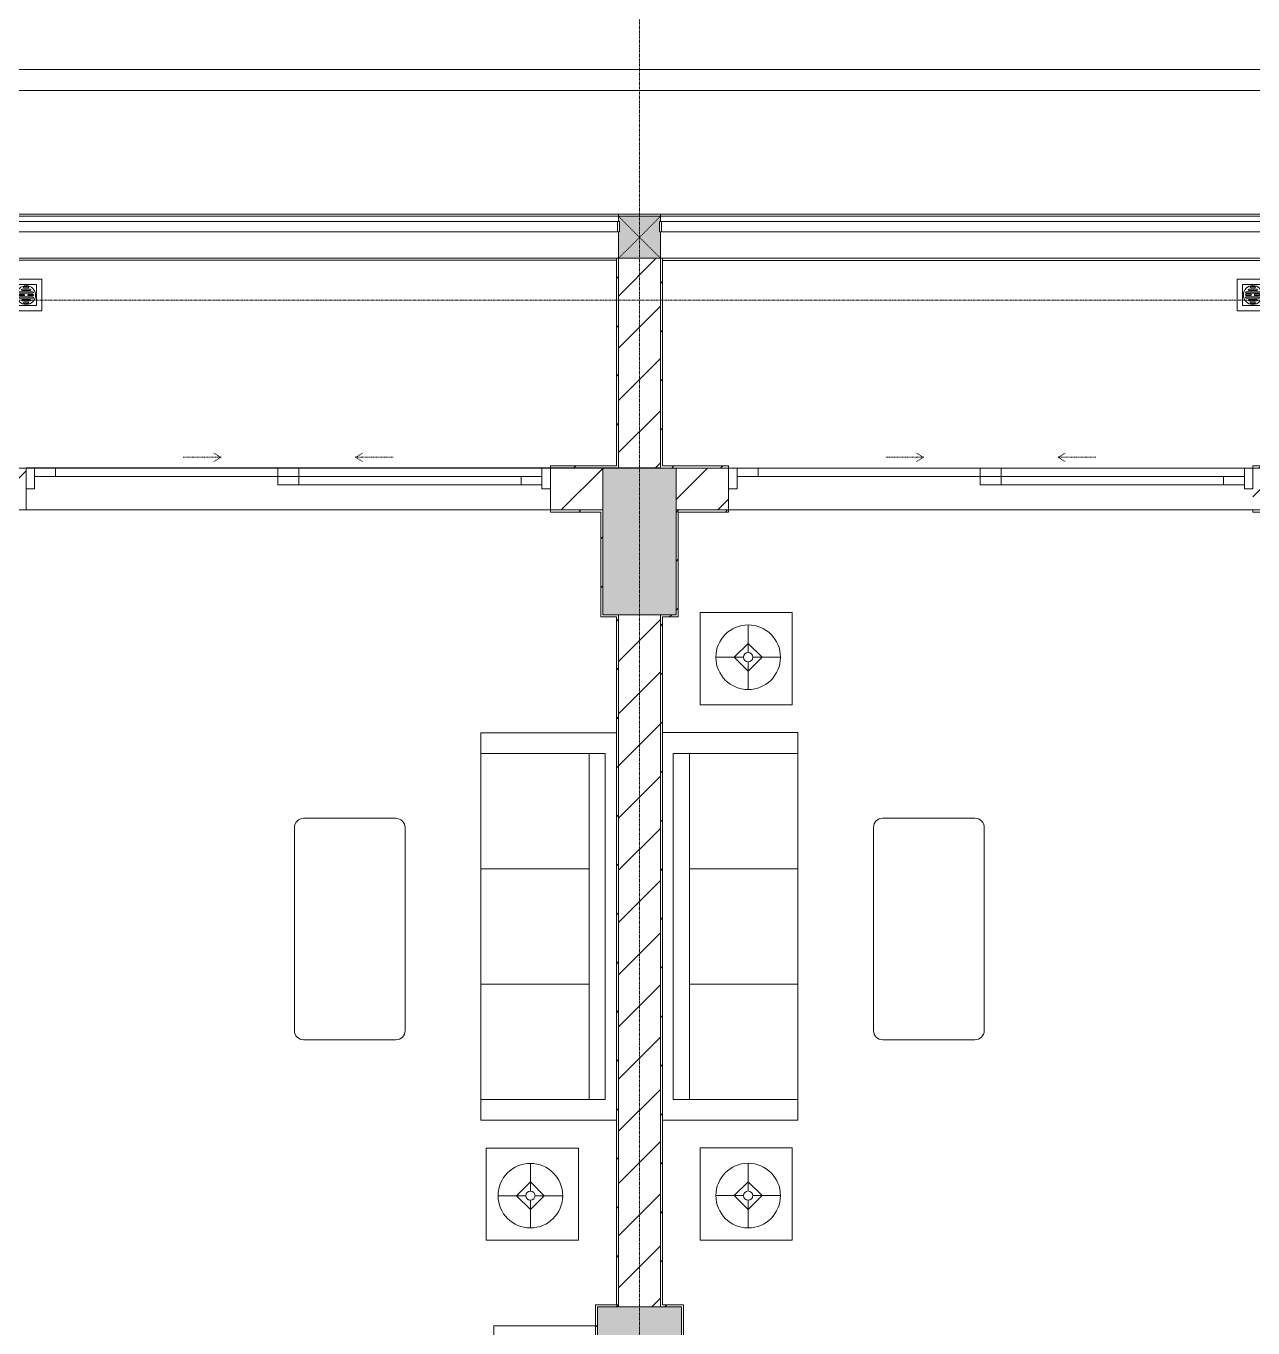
# Model space of a CAD drawing. Header units: millimetres. Extents: x 5356 to 209803, y -16346 to 109894.
# Drawn here: x 88828 to 94678, y 40437 to 46644 of the extents above; entities that cross this region are included whole.
import ezdxf

# ---------------------------------------------------------------- set-up
doc = ezdxf.new("R2010")
doc.units = ezdxf.units.MM
doc.linetypes.add('Dash', pattern=[6, 3, -3])
doc.linetypes.add('Grid Line', pattern=[22.225, 12.7, -3.175, 3.175, -3.175])
for name, color, linetype, lineweight in [('0-1', 7, 'Continuous', 5), ('A-DOOR', 31, 'Continuous', 9), ('A-DOOR-FRAM', 31, 'Continuous', 9), ('A-DOOR-HDLN', 31, 'Dash', 9), ('A-FLOR-1', 9, 'Continuous', 9), ('A-FLOR-HRAL', 11, 'Continuous', 9), ('A-WALL', 113, 'Continuous', 9), ('A-WALL-3', 113, 'Continuous', 18), ('A-WALL-PATT-2', 9, 'Continuous', 9), ('A-WALL-PATT-3', 111, 'Continuous', 9), ('I-FURN', 30, 'Continuous', 9), ('I-FURN-1', 9, 'Continuous', 9), ('I-WALL-1', 253, 'Continuous', 18), ('I-WALL-2', 9, 'Continuous', 9), ('M-EQPM', 50, 'Continuous', 9), ('S-BEAM-1', 9, 'Continuous', 9), ('S-COLS', 52, 'Continuous', 9), ('S-COLS-1', 254, 'Continuous', 5), ('S-COLS-2', 253, 'Continuous', 18), ('S-COLS-4', 52, 'Continuous', 18), ('S-COLS-5', 52, 'Dash', 9), ('S-COLS-HDLN', 52, 'Dash', 9), ('S-GRID-1', 1, 'Grid Line', 9)]:
    doc.layers.add(name, color=color, linetype=linetype, lineweight=lineweight)
pattern_1 = [(45, (0, 0), (-116.67262, 116.67262), [])]
pattern_2 = [(45, (0, 0), (-124.4508, 124.4508), [])]

# ---------------------------------------------------------------- blocks, each defined once
blk = doc.blocks.new('NCV_TKTC_KET CAU_rvt-1-TKCS_MB ĐỊNH VỊ MỐC TỌA ĐỘ CÔNG TRÌNH')
at = {"layer": 'S-COLS-1'}
for points in [[(91927.6, 43836.9), (91927.6, 44536.9), (91577.6, 44536.9), (91577.6, 43836.9), (91902.4, 43836.9)], [(91952.6, 39236.9), (91952.6, 40536.9), (91552.6, 40536.9), (91552.6, 39236.9)]]:
    blk.add_hatch(color=256, dxfattribs=at).paths.add_polyline_path(points)
at = {"layer": 'S-BEAM-1'}
blk.add_line((91852.6, 45537.4), (94852.6, 45537.4), dxfattribs=at)
at = {"layer": 'S-COLS-2'}
for p, q in [((91927.6, 44536.9), (91577.6, 44536.9)), ((91577.6, 44536.9), (91577.6, 43836.9)), ((91927.6, 43836.9), (91927.6, 44536.9)), ((91577.6, 43836.9), (91927.6, 43836.9)), ((91952.6, 40536.9), (91552.6, 40536.9)), ((91552.6, 40536.9), (91552.6, 39236.9)), ((91952.6, 39236.9), (91952.6, 40536.9))]:
    blk.add_line(p, q, dxfattribs=at)
blk = doc.blocks.new('LOBBY_SOFA_1 - LOBBY_SOFA_1-V160-TKCS_MB ĐỊNH VỊ MỐC TỌA ĐỘ CÔNG TRÌNH')
at = {"layer": 'I-FURN'}
for p, q in [((-2172.3, 1064.5), (-2172.3, 1504.5)), ((-2128.3, 1548.5), (-1160.3, 1548.5)), ((-1116.3, 1504.5), (-1116.3, 1064.5)), ((-1160.3, 1020.5), (-2128.3, 1020.5)), ((-2688.2, 633.5), (-3128.2, 633.5)), ((-3128.2, 633.5), (-3128.2, 193.5)), ((-2688.2, 193.5), (-2688.2, 633.5)), ((-2556, 660), (-708, 660)), ((-2556, 12.9), (-2556, 660)), ((-2457, 66), (-2457, 660)), ((-1907, 143), (-1907, 660)), ((-1357, 143), (-1357, 660)), ((-807, 660), (-807, 66)), ((-708, 660), (-708, 12.9)), ((-2915.4, 445), (-2915.4, 577)), ((-2981.4, 423), (-2915.4, 489)), ((-2915.4, 489), (-2849.4, 423)), ((-2937.4, 423), (-3069.4, 423)), ((-2915.4, 357), (-2981.4, 423)), ((-2849.4, 423), (-2915.4, 357)), ((-2915.4, 269), (-2915.4, 401)), ((-2893.4, 423), (-2761.4, 423)), ((-3128.2, 193.5), (-2688.2, 193.5)), ((-807, 143), (-2457, 143)), ((-807, 66), (-2457, 66))]:
    blk.add_line(p, q, dxfattribs=at)
for radius in [154, 22]:
    blk.add_circle((-2915.4, 423), radius, dxfattribs=at)
for centre, start, end in [((-2128.3, 1504.5), 90, 180), ((-1160.3, 1504.5), 0, 90), ((-2128.3, 1064.5), 180, 270), ((-1160.3, 1064.5), 270, 0)]:
    blk.add_arc(centre, 44, start, end, dxfattribs=at)
at = {"layer": 'I-FURN-1'}
for p, q in [((-2172.3, 1064.5), (-2172.3, 1504.5)), ((-2128.3, 1548.5), (-1160.3, 1548.5)), ((-1116.3, 1504.5), (-1116.3, 1064.5)), ((-1160.3, 1020.5), (-2128.3, 1020.5)), ((-3128.2, 633.5), (-2688.2, 633.5)), ((-3128.2, 193.5), (-3128.2, 633.5)), ((-2688.2, 633.5), (-2688.2, 193.5)), ((-2556, 660), (-708, 660)), ((-2556, 12.9), (-2556, 660)), ((-708, 660), (-708, 12.9)), ((-2688.2, 193.5), (-3128.2, 193.5))]:
    blk.add_line(p, q, dxfattribs=at)
for centre, start, end in [((-2128.3, 1504.5), 90, 180), ((-1160.3, 1504.5), 0, 90), ((-2128.3, 1064.5), 180, 270), ((-1160.3, 1064.5), 270, 0)]:
    blk.add_arc(centre, 44, start, end, dxfattribs=at)
blk = doc.blocks.new('HE BEP A1 - HE BEP A 2-V161-TKCS_MB ĐỊNH VỊ MỐC TỌA ĐỘ CÔNG TRÌNH')
at = {"layer": 'I-FURN'}
for p, q in [((3175.6, 513.2), (2394, 513.2)), ((0, 484.4), (0, 0)), ((662.4, 0), (662.4, 484.4)), ((662.4, 0), (662.4, 484.4)), ((844.9, 120.7), (844.9, 476.9)), ((1298.3, 440.1), (924.9, 440.1)), ((1220.4, 494.4), (1706.9, 494.4)), ((1541.1, 452.3), (1528.6, 445.1)), ((1566.6, 443.1), (1618.1, 322.3)), ((1724.4, 476.9), (1724.4, 120.7)), ((2364, 483.2), (2364, 111.2)), ((3205.6, 483.2), (3205.6, 111.2)), ((871.5, 386.8), (871.5, 182.3)), ((871.5, 380.9), (1351.6, 380.9)), ((876.4, 408.9), (1346.8, 408.9)), ((1351.6, 182.3), (1351.6, 386.8)), ((1644.4, 423.2), (1459, 423.2)), ((1602.7, 313.4), (1523.8, 418.4)), ((2474.5, 410.3), (2470.1, 405.9)), ((2470.1, 405.9), (2499.2, 376.7)), ((2503.6, 381.1), (2474.5, 410.3)), ((2499.2, 376.7), (2503.6, 381.1)), ((2692.1, 413), (2663, 383.9)), ((2663, 383.9), (2667.3, 379.5)), ((2667.3, 379.5), (2696.5, 408.6)), ((2696.5, 408.6), (2692.1, 413)), ((2873.2, 408.6), (2877.5, 413)), ((2902.3, 379.5), (2873.2, 408.6)), ((2877.5, 413), (2906.7, 383.9)), ((2906.7, 383.9), (2902.3, 379.5)), ((3066, 381.1), (3095.1, 410.3)), ((3070.4, 376.7), (3066, 381.1)), ((3099.5, 405.9), (3070.4, 376.7)), ((3095.1, 410.3), (3099.5, 405.9)), ((871.5, 352.9), (1351.6, 352.9)), ((871.5, 324.9), (1351.6, 324.9)), ((1405.6, 369.9), (1405.6, 183.2)), ((1618.1, 322.3), (1602.7, 313.4)), ((1697.8, 183.2), (1697.8, 369.9)), ((871.5, 296.9), (1351.6, 296.9)), ((871.5, 268.9), (1351.6, 268.9)), ((871.5, 240.9), (1351.6, 240.9)), ((871.5, 212.9), (1351.6, 212.9)), ((2467.4, 188.3), (2496.5, 217.4)), ((2471.8, 183.9), (2467.4, 188.3)), ((2500.9, 213), (2471.8, 183.9)), ((2496.5, 217.4), (2500.9, 213)), ((2660.2, 215.8), (2664.6, 220.2)), ((2689.3, 186.7), (2660.2, 215.8)), ((2664.6, 220.2), (2693.7, 191.1)), ((2693.7, 191.1), (2689.3, 186.7)), ((2905, 220.2), (2875.9, 191.1)), ((2875.9, 191.1), (2880.3, 186.7)), ((2880.3, 186.7), (2909.4, 215.8)), ((2909.4, 215.8), (2905, 220.2)), ((3073.1, 217.4), (3068.7, 213)), ((3068.7, 213), (3097.9, 183.9)), ((3102.3, 188.3), (3073.1, 217.4)), ((3097.9, 183.9), (3102.3, 188.3)), ((871.5, 184.9), (1351.6, 184.9)), ((877.9, 156.9), (1345.2, 156.9)), ((924.9, 128.9), (1298.3, 128.9)), ((1459, 129.9), (1644.4, 129.9)), ((1706.9, 103.2), (862.4, 103.2)), ((3175.6, 81.2), (2394, 81.2)), ((2451.6, 122.3), (2451.6, 118.3)), ((2484.1, 122.3), (2451.6, 122.3)), ((2451.6, 118.3), (2484.1, 118.3)), ((2484.1, 118.3), (2484.1, 122.3)), ((3085.5, 118.3), (3085.5, 122.3)), ((3085.5, 122.3), (3118, 122.3)), ((3118, 118.3), (3085.5, 118.3)), ((3118, 122.3), (3118, 118.3)), ((0, 0), (662.4, 0)), ((3700, 0), (662.4, 0))]:
    blk.add_line(p, q, dxfattribs=at)
for centre, radius in [((1485.9, 449.9), 17.8), ((1592.6, 449.9), 17.8), ((2581.9, 298.5), 142.6), ((2987.7, 298.5), 142.6), ((2581.9, 298.5), 131.3), ((2581.9, 298.5), 87.2), ((2987.7, 298.5), 131.3), ((2987.7, 298.5), 87.2), ((1552.8, 316.6), 22.2), ((2581.9, 298.5), 43.6), ((2581.9, 298.5), 30.9), ((2987.7, 298.5), 43.6), ((2987.7, 298.5), 30.9)]:
    blk.add_circle(centre, radius, dxfattribs=at)
for centre, radius, start, end in [((2394, 483.2), 30, 90, 180), ((3175.6, 483.2), 30, 360, 90), ((862.4, 476.9), 17.5, 152.72588, 180), ((924.9, 386.8), 53.3, 90, 180), ((1298.3, 386.8), 53.3, 360, 90), ((1537.5, 429.7), 17.8, 119.9521, 219.46175), ((1549.9, 436.9), 17.8, 20.53791, 119.9521), ((1706.9, 476.9), 17.5, 0, 90), ((1459, 369.9), 53.3, 90, 180), ((1644.4, 369.9), 53.3, 360, 90), ((924.9, 182.3), 53.3, 180, 270), ((1298.3, 182.3), 53.3, 270, 360), ((1459, 183.2), 53.3, 180, 270), ((1644.4, 183.2), 53.3, 270, 360), ((2485.1, 120.7), 33.5, 163.94189, 180), ((2476.6, 123.1), 24.7, 145.20397, 163.94189), ((2467.8, 120.3), 11.6, 9.9102, 170.0898), ((2471.3, 126.9), 18.1, 120.79762, 145.20397), ((2467.9, 132.6), 11.5, 90, 120.79762), ((2467.9, 132.6), 11.5, 59.20238, 90), ((2464.5, 126.9), 18.1, 34.79603, 59.20238), ((2459.1, 123.1), 24.7, 16.05811, 34.79603), ((2450.6, 120.7), 33.5, 0, 16.05811), ((3119, 120.7), 33.5, 163.94189, 180), ((3110.5, 123.1), 24.7, 145.20397, 163.94189), ((3105.2, 126.9), 18.1, 120.79762, 145.20397), ((3101.8, 120.3), 11.6, 9.9102, 170.0898), ((3101.8, 132.6), 11.5, 90, 120.79762), ((3101.8, 132.6), 11.5, 59.20238, 90), ((3098.4, 126.9), 18.1, 34.79603, 59.20238), ((3093, 123.1), 24.7, 16.05811, 34.79603), ((3084.5, 120.7), 33.5, 0, 16.05811), ((862.4, 120.7), 17.5, 180, 270), ((1706.9, 120.7), 17.5, 270, 360), ((2394, 111.2), 30, 180, 270), ((2485.1, 120.7), 33.5, 180, 196.05811), ((2476.6, 118.2), 24.7, 196.05811, 214.79603), ((2467.8, 120.3), 11.6, 189.71775, 350.28225), ((2471.3, 114.5), 18.1, 214.79603, 239.20238), ((2467.9, 108.8), 11.5, 239.20238, 270), ((2467.9, 108.8), 11.5, 270, 300.79762), ((2464.5, 114.5), 18.1, 300.79762, 325.20397), ((2459.1, 118.2), 24.7, 325.20397, 343.94189), ((2450.6, 120.7), 33.5, 343.94189, 0), ((3119, 120.7), 33.5, 180, 196.05811), ((3110.5, 118.2), 24.7, 196.05811, 214.79603), ((3105.2, 114.5), 18.1, 214.79603, 239.20238), ((3101.8, 120.3), 11.6, 189.71775, 350.28225), ((3101.8, 108.8), 11.5, 239.20238, 270), ((3101.8, 108.8), 11.5, 270, 300.79762), ((3098.4, 114.5), 18.1, 300.79762, 325.20397), ((3093, 118.2), 24.7, 325.20397, 343.94189), ((3084.5, 120.7), 33.5, 343.94189, 0), ((3175.6, 111.2), 30, 270, 0)]:
    blk.add_arc(centre, radius, start, end, dxfattribs=at)
at = {"layer": 'I-FURN-1'}
for p, q in [((0, 484.4), (0, 0)), ((0, 0), (3700, 0))]:
    blk.add_line(p, q, dxfattribs=at)
blk = doc.blocks.new('LOBBY_SOFA_1 - LOBBY_SOFA_1-V15-TKCS_MB ĐỊNH VỊ MỐC TỌA ĐỘ CÔNG TRÌNH')
at = {"layer": 'I-FURN'}
for p, q in [((-2556, -14.9), (-2556, -660)), ((-708, -660), (-708, -14.9)), ((-2457, -66), (-2457, -660)), ((-807, -66), (-2457, -66)), ((-807, -660), (-807, -66)), ((-807, -143), (-2457, -143)), ((-1907, -143), (-1907, -660)), ((-1357, -143), (-1357, -660)), ((-3128.2, -193.5), (-2688.2, -193.5)), ((-3128.2, -633.5), (-3128.2, -193.5)), ((-2688.2, -193.5), (-2688.2, -633.5)), ((-575.9, -193.5), (-575.9, -633.5)), ((-135.9, -193.5), (-575.9, -193.5)), ((-135.9, -633.5), (-135.9, -193.5)), ((-2915.4, -269), (-2915.4, -401)), ((-348.6, -269), (-348.6, -401)), ((-2915.4, -357), (-2981.4, -423)), ((-2849.4, -423), (-2915.4, -357)), ((-414.6, -423), (-348.6, -357)), ((-348.6, -357), (-282.6, -423)), ((-2937.4, -423), (-3069.4, -423)), ((-2981.4, -423), (-2915.4, -489)), ((-2915.4, -489), (-2849.4, -423)), ((-2893.4, -423), (-2761.4, -423)), ((-370.6, -423), (-502.6, -423)), ((-348.6, -489), (-414.6, -423)), ((-282.6, -423), (-348.6, -489)), ((-326.6, -423), (-194.6, -423)), ((-2915.4, -445), (-2915.4, -577)), ((-348.6, -445), (-348.6, -577)), ((-2688.2, -633.5), (-3128.2, -633.5)), ((-2556, -660), (-708, -660)), ((-575.9, -633.5), (-135.9, -633.5)), ((-1160.3, -1020.5), (-2128.3, -1020.5)), ((-2172.3, -1064.5), (-2172.3, -1504.5)), ((-1116.3, -1504.5), (-1116.3, -1064.5)), ((-2128.3, -1548.5), (-1160.3, -1548.5))]:
    blk.add_line(p, q, dxfattribs=at)
for centre, radius in [((-2915.4, -423), 154), ((-348.6, -423), 154), ((-2915.4, -423), 22), ((-348.6, -423), 22)]:
    blk.add_circle(centre, radius, dxfattribs=at)
for centre, start, end in [((-2128.3, -1064.5), 90, 180), ((-1160.3, -1064.5), 0, 90), ((-2128.3, -1504.5), 180, 270), ((-1160.3, -1504.5), 270, 0)]:
    blk.add_arc(centre, 44, start, end, dxfattribs=at)
at = {"layer": 'I-FURN-1'}
for p, q in [((-2556, -14.9), (-2556, -660)), ((-708, -660), (-708, -14.9)), ((-2688.2, -193.5), (-3128.2, -193.5)), ((-3128.2, -193.5), (-3128.2, -633.5)), ((-2688.2, -633.5), (-2688.2, -193.5)), ((-135.9, -193.5), (-575.9, -193.5)), ((-575.9, -193.5), (-575.9, -633.5)), ((-135.9, -633.5), (-135.9, -193.5)), ((-3128.2, -633.5), (-2688.2, -633.5)), ((-2556, -660), (-708, -660)), ((-575.9, -633.5), (-135.9, -633.5)), ((-1160.3, -1020.5), (-2128.3, -1020.5)), ((-2172.3, -1064.5), (-2172.3, -1504.5)), ((-1116.3, -1504.5), (-1116.3, -1064.5)), ((-2128.3, -1548.5), (-1160.3, -1548.5))]:
    blk.add_line(p, q, dxfattribs=at)
for centre, start, end in [((-2128.3, -1064.5), 90, 180), ((-1160.3, -1064.5), 0, 90), ((-2128.3, -1504.5), 180, 270), ((-1160.3, -1504.5), 270, 0)]:
    blk.add_arc(centre, 44, start, end, dxfattribs=at)
blk = doc.blocks.new('NCV_TKTC_TANG 1_rvt-1-TKCS_MB ĐỊNH VỊ MỐC TỌA ĐỘ CÔNG TRÌNH')
at = {"layer": 'A-WALL-PATT-2'}
h = blk.add_hatch(dxfattribs=at)
h.set_pattern_fill('FP_3', color=256, style=0, pattern_type=2)
h.set_pattern_definition(pattern_1)
h.paths.add_polyline_path([(91652.6, 44547.4), (91652.6, 45537.4), (91642.6, 45537.4), (91642.6, 44547.4)])
h = blk.add_hatch(dxfattribs=at)
h.set_pattern_fill('FP_3', color=256, style=0, pattern_type=2)
h.set_pattern_definition(pattern_1)
h.paths.add_polyline_path([(91852.6, 44546.9), (91862.6, 44546.9), (91862.6, 45536.9), (91852.6, 45536.9), (91852.6, 44801.9)])
h = blk.add_hatch(dxfattribs=at)
h.set_pattern_fill('FP_3', color=256, style=0, pattern_type=2)
h.set_pattern_definition(pattern_1)
h.paths.add_polyline_path([(88663.1, 44537.4), (88827.6, 44537.4), (88827.6, 44547.4), (88663.1, 44547.4)])
h.paths.add_polyline_path([(91652.6, 44537.4), (91652.6, 44547.4), (91327.6, 44547.4), (91327.6, 44537.4)])
h = blk.add_hatch(dxfattribs=at)
h.set_pattern_fill('FP_3', color=256, style=0, pattern_type=2)
h.set_pattern_definition(pattern_1)
h.paths.add_polyline_path([(94842.6, 44536.9), (94842.6, 44546.9), (94677.6, 44546.9), (94677.6, 44536.9)])
h.paths.add_polyline_path([(91852.6, 44536.9), (92177.6, 44536.9), (92177.6, 44546.9), (91852.6, 44546.9)])
h = blk.add_hatch(dxfattribs=at)
h.set_pattern_fill('FP_3', color=256, style=0, pattern_type=2)
h.set_pattern_definition(pattern_1)
h.paths.add_polyline_path([(88827.6, 44326.9), (88827.6, 44336.9), (88687.6, 44336.9), (88687.6, 44326.9)])
h.paths.add_polyline_path([(91567.6, 44326.9), (91577.6, 44326.9), (91577.6, 44336.9), (91327.6, 44336.9), (91327.6, 44326.9)])
h = blk.add_hatch(dxfattribs=at)
h.set_pattern_fill('FP_3', color=256, style=0, pattern_type=2)
h.set_pattern_definition(pattern_1)
h.paths.add_polyline_path([(91577.6, 43826.9), (91577.6, 44326.9), (91567.6, 44326.9), (91567.6, 43826.9)])
h = blk.add_hatch(dxfattribs=at)
h.set_pattern_fill('FP_3', color=256, style=0, pattern_type=2)
h.set_pattern_definition(pattern_1)
h.paths.add_polyline_path([(94842.6, 44326.9), (94842.6, 44336.9), (94677.6, 44336.9), (94677.6, 44326.9)])
h.paths.add_polyline_path([(91937.6, 44326.9), (92177.6, 44326.9), (92177.6, 44336.9), (91927.6, 44336.9), (91927.6, 44326.9)])
h = blk.add_hatch(dxfattribs=at)
h.set_pattern_fill('FP_3', color=256, style=0, pattern_type=2)
h.set_pattern_definition(pattern_1)
h.paths.add_polyline_path([(91937.6, 43826.9), (91937.6, 44326.9), (91927.6, 44326.9), (91927.6, 43826.9)])
h = blk.add_hatch(dxfattribs=at)
h.set_pattern_fill('FP_3', color=256, style=0, pattern_type=2)
h.set_pattern_definition(pattern_1)
h.paths.add_polyline_path([(91642.6, 40536.9), (91652.6, 40536.9), (91652.6, 43826.9), (91642.6, 43826.9), (91642.6, 40546.9)])
h = blk.add_hatch(dxfattribs=at)
h.set_pattern_fill('FP_3', color=256, style=0, pattern_type=2)
h.set_pattern_definition(pattern_1)
h.paths.add_polyline_path([(91852.6, 43826.9), (91927.6, 43826.9), (91927.6, 43836.9), (91852.6, 43836.9)])
h = blk.add_hatch(dxfattribs=at)
h.set_pattern_fill('FP_3', color=256, style=0, pattern_type=2)
h.set_pattern_definition(pattern_1)
h.paths.add_polyline_path([(91852.6, 40536.9), (91862.6, 40536.9), (91862.6, 43826.9), (91852.6, 43826.9), (91852.6, 40856.9)])
h = blk.add_hatch(dxfattribs=at)
h.set_pattern_fill('FP_3', color=256, style=0, pattern_type=2)
h.set_pattern_definition(pattern_1)
h.paths.add_polyline_path([(91552.6, 40536.9), (91642.6, 40536.9), (91642.6, 40546.9), (91542.6, 40546.9), (91542.6, 40536.9)])
h = blk.add_hatch(dxfattribs=at)
h.set_pattern_fill('FP_3', color=256, style=0, pattern_type=2)
h.set_pattern_definition(pattern_1)
h.paths.add_polyline_path([(91552.6, 39227.4), (91552.6, 40536.9), (91542.6, 40536.9), (91542.6, 39227.4)])
h = blk.add_hatch(dxfattribs=at)
h.set_pattern_fill('FP_3', color=256, style=0, pattern_type=2)
h.set_pattern_definition(pattern_1)
h.paths.add_polyline_path([(91962.6, 40536.9), (91962.6, 40546.9), (91862.6, 40546.9), (91862.6, 40536.9), (91952.6, 40536.9)])
h = blk.add_hatch(dxfattribs=at)
h.set_pattern_fill('FP_3', color=256, style=0, pattern_type=2)
h.set_pattern_definition(pattern_1)
h.paths.add_polyline_path([(91962.6, 39226.9), (91962.6, 40536.9), (91952.6, 40536.9), (91952.6, 39226.9)])
at = {"layer": 'A-FLOR-1'}
for p, q in [((91327.6, 44537.4), (88827.6, 44537.4)), ((94637.6, 44536.9), (93477.6, 44536.9)), ((88827.6, 44437.1), (88827.6, 44337.4)), ((88827.6, 44337.4), (91327.6, 44337.4)), ((91327.6, 44336.9), (88827.6, 44336.9)), ((94677.6, 44336.9), (92177.6, 44336.9)), ((92177.6, 44336.9), (94677.6, 44336.9))]:
    blk.add_line(p, q, dxfattribs=at)
at = {"layer": 'I-WALL-1'}
for p, q in [((91642.6, 45537.4), (91642.6, 44547.4)), ((91652.6, 45537.4), (91642.6, 45537.4)), ((91652.6, 44547.4), (91652.6, 45537.4)), ((91852.6, 45536.9), (91852.6, 44546.9)), ((91862.6, 45536.9), (91852.6, 45536.9)), ((91862.6, 44546.9), (91862.6, 45536.9)), ((91642.6, 44547.4), (91327.6, 44547.4)), ((91327.6, 44547.4), (91327.6, 44537.4)), ((91327.6, 44537.4), (91652.6, 44537.4)), ((91652.6, 44537.4), (91652.6, 44547.4)), ((91852.6, 44546.9), (91852.6, 44536.9)), ((91852.6, 44536.9), (92177.6, 44536.9)), ((92177.6, 44546.9), (91862.6, 44546.9)), ((92177.6, 44536.9), (92177.6, 44546.9)), ((94842.6, 44546.9), (94677.6, 44546.9)), ((94677.6, 44546.9), (94677.6, 44536.9)), ((94677.6, 44536.9), (94842.6, 44536.9)), ((91577.6, 44336.9), (91327.6, 44336.9)), ((91327.6, 44336.9), (91327.6, 44326.9)), ((91327.6, 44326.9), (91567.6, 44326.9)), ((91567.6, 44326.9), (91567.6, 43826.9)), ((91577.6, 44326.9), (91577.6, 44336.9)), ((91577.6, 43836.9), (91577.6, 44326.9)), ((92177.6, 44336.9), (91927.6, 44336.9)), ((91927.6, 44336.9), (91927.6, 44326.9)), ((91927.6, 44326.9), (91927.6, 43836.9)), ((91937.6, 44326.9), (92177.6, 44326.9)), ((91937.6, 43826.9), (91937.6, 44326.9)), ((92177.6, 44326.9), (92177.6, 44336.9)), ((94842.6, 44336.9), (94677.6, 44336.9)), ((94677.6, 44336.9), (94677.6, 44326.9)), ((94677.6, 44326.9), (94842.6, 44326.9)), ((91567.6, 43826.9), (91577.6, 43826.9)), ((91652.6, 43836.9), (91577.6, 43836.9)), ((91577.6, 43826.9), (91642.6, 43826.9)), ((91642.6, 43826.9), (91642.6, 40546.9)), ((91652.6, 43826.9), (91652.6, 43836.9)), ((91652.6, 40536.9), (91652.6, 43826.9)), ((91927.6, 43836.9), (91852.6, 43836.9)), ((91852.6, 43836.9), (91852.6, 43826.9)), ((91852.6, 43826.9), (91852.6, 40536.9)), ((91862.6, 43826.9), (91927.6, 43826.9)), ((91862.6, 40546.9), (91862.6, 43826.9)), ((91927.6, 43826.9), (91937.6, 43826.9)), ((91642.6, 40546.9), (91542.6, 40546.9)), ((91542.6, 40546.9), (91542.6, 40536.9)), ((91542.6, 40536.9), (91542.6, 39227.4)), ((91552.6, 40536.9), (91642.6, 40536.9)), ((91552.6, 39237.4), (91552.6, 40536.9)), ((91642.6, 40536.9), (91652.6, 40536.9)), ((91852.6, 40536.9), (91862.6, 40536.9)), ((91962.6, 40546.9), (91862.6, 40546.9)), ((91862.6, 40536.9), (91952.6, 40536.9)), ((91952.6, 40536.9), (91952.6, 39236.9)), ((91962.6, 40536.9), (91962.6, 40546.9)), ((91962.6, 39226.9), (91962.6, 40536.9))]:
    blk.add_line(p, q, dxfattribs=at)
at = {"layer": 'I-WALL-2'}
for p, q in [((88663.1, 45537.4), (91642.6, 45537.4)), ((91642.6, 45527.4), (88663.1, 45527.4)), ((91862.6, 45536.9), (94842.6, 45536.9)), ((94842.6, 45526.9), (91862.6, 45526.9))]:
    blk.add_line(p, q, dxfattribs=at)
at = {"layer": 'I-FURN-1'}
for name, p, rotation in [('LOBBY_SOFA_1 - LOBBY_SOFA_1-V15-TKCS_MB ĐỊNH VỊ MỐC TỌA ĐỘ CÔNG TRÌNH', (91847.7, 43983.4), 90.00000000000031), ('LOBBY_SOFA_1 - LOBBY_SOFA_1-V160-TKCS_MB ĐỊNH VỊ MỐC TỌA ĐỘ CÔNG TRÌNH', (91655.4, 43983), 90.0000000000005), ('HE BEP A1 - HE BEP A 2-V161-TKCS_MB ĐỊNH VỊ MỐC TỌA ĐỘ CÔNG TRÌNH', (91058.2, 40447.8), 269.9999999999999)]:
    blk.add_blockref(name, p, dxfattribs=dict(at, rotation=rotation))
blk = doc.blocks.new('DEG_02-DEG_03 - DEG_02-2500x2400mm-CỬA ĐI 02 CÁNH TRƯỢT-625766-TKCS_MB ĐỊNH VỊ MỐC TỌA ĐỘ CÔNG TRÌNH')
at = {"layer": 'A-DOOR'}
for p, q in [((-1110, 100), (-1210, 100)), ((-1210, 100), (-1210, 60)), ((-1110, 60), (-1110, 100)), ((-1110, 100), (-50, 100)), ((50, 100), (-50, 100)), ((-50, 100), (-50, 60)), ((50, 60), (50, 100)), ((-1210, 60), (-1110, 60)), ((-50, 60), (-1110, 60)), ((50, 60), (-50, 60)), ((-50, 60), (-50, 20)), ((-50, 60), (50, 60)), ((-50, 20), (50, 20)), ((50, 20), (50, 60)), ((50, 60), (1110, 60)), ((1110, 20), (50, 20)), ((1210, 60), (1110, 60)), ((1110, 60), (1110, 20)), ((1110, 20), (1210, 20)), ((1210, 20), (1210, 60))]:
    blk.add_line(p, q, dxfattribs=at)
at = {"layer": 'A-DOOR-FRAM'}
for p, q in [((-1210, 100), (-1250, 100)), ((-1250, 100), (-1250, 0)), ((-1210, 0), (-1210, 100)), ((1250, 100), (1210, 100)), ((1210, 100), (1210, 0)), ((1250, 0), (1250, 100)), ((-1250, 0), (-1210, 0)), ((1210, 0), (1250, 0))]:
    blk.add_line(p, q, dxfattribs=at)
at = {"layer": 'A-DOOR-HDLN'}
for p, q in [((-500.4, 151.1), (-320.4, 151.1)), ((-320.4, 151.1), (-355, 171.1)), ((-320.4, 151.1), (-355, 131.1)), ((320.4, 151.1), (355, 171.1)), ((320.4, 151.1), (355, 131.1)), ((500.4, 151.1), (320.4, 151.1))]:
    blk.add_line(p, q, dxfattribs=at)
blk = doc.blocks.new('Railing - 50 x 10mm-1251311-TKCS_MB ĐỊNH VỊ MỐC TỌA ĐỘ CÔNG TRÌNH')
at = {"layer": 'A-FLOR-HRAL'}
for p, q in [((25, 5), (-25, 5)), ((-25, 5), (-25, -5)), ((25, -5), (25, 5)), ((-25, -5), (25, -5))]:
    blk.add_line(p, q, dxfattribs=at)
blk = doc.blocks.new('Railing - Railing-1601247-TKCS_MB ĐỊNH VỊ MỐC TỌA ĐỘ CÔNG TRÌNH')
at = {"layer": 'A-FLOR-HRAL'}
for p, q in [((91647.6, 45712.4), (88657.6, 45712.4)), ((88657.6, 45662.4), (91647.6, 45662.4))]:
    blk.add_line(p, q, dxfattribs=at)
at = {"extrusion": (0, 0, -1), "zscale": -1, "rotation": 90}
for p in [(-88652.6, 45687.4), (-91652.6, 45687.4)]:
    blk.add_blockref('Railing - 50 x 10mm-1251311-TKCS_MB ĐỊNH VỊ MỐC TỌA ĐỘ CÔNG TRÌNH', p, dxfattribs=at)
blk = doc.blocks.new('Railing - Railing-1601312-TKCS_MB ĐỊNH VỊ MỐC TỌA ĐỘ CÔNG TRÌNH')
at = {"layer": 'A-FLOR-HRAL'}
for p, q in [((94847.6, 45712.4), (91857.6, 45712.4)), ((91857.6, 45662.4), (94847.6, 45662.4))]:
    blk.add_line(p, q, dxfattribs=at)
at = {"extrusion": (0, 0, -1), "zscale": -1, "rotation": 90}
for p in [(-91852.6, 45687.4), (-94852.6, 45687.4)]:
    blk.add_blockref('Railing - 50 x 10mm-1251311-TKCS_MB ĐỊNH VỊ MỐC TỌA ĐỘ CÔNG TRÌNH', p, dxfattribs=at)
blk = doc.blocks.new('TKTC_XREF_251221_MB TANG 1 - TKTC_XREF_260130_MB TANG 1_dwg_THU NUOC - THU NUOC-444531-TKCS_MB TẦNG 1-4202120-TKCS_MB ĐỊNH VỊ MỐC TỌA ĐỘ CÔNG TRÌNH')
at = {"layer": 'M-EQPM'}
for p, q in [((-23.3, 10.8), (40.9, 10.8)), ((40.9, 4.8), (-23.3, 4.8)), ((-11, 23.3), (28.5, 23.3)), ((28.5, 17.3), (-11, 17.3)), ((-1.1, 35.6), (18.5, 35.6)), ((18.5, 29.6), (-1.1, 29.6)), ((-23.3, -13.6), (40.9, -13.6)), ((40.9, -19.6), (-23.3, -19.6)), ((-11, -26.1), (28.5, -26.1)), ((28.5, -32.1), (-11, -32.1)), ((-1.1, -38.5), (18.5, -38.5)), ((18.5, -44.5), (-1.1, -44.5))]:
    blk.add_line(p, q, dxfattribs=at)
at = {"layer": 'M-EQPM', "flags": 128}
for points in [[(83.7, -79.4), (83.7, 70.6), (-66.3, 70.6), (-66.3, -79.4)], [(58.7, -54.4), (58.7, 45.6), (-41.3, 45.6), (-41.3, -54.4)]]:
    blk.add_lwpolyline(points, close=True, dxfattribs=at)
for points in [[(-23.3, -1.2), (0.7, -1.2), (0.7, -7.2), (-23.3, -7.2)], [(40.9, -7.2), (16.7, -7.2), (16.7, -1.2), (40.9, -1.2)]]:
    blk.add_lwpolyline(points, dxfattribs=at)
at = {"layer": 'M-EQPM'}
for centre, radius, start, end in [((8.7, -4.4), 45, 360, 180), ((8.7, -4.4), 45, 360, 180), ((-23.3, 7.8), 3, 90, 270), ((-11, 20.3), 3, 90, 270), ((-1.1, 32.6), 3, 90, 270), ((18.5, 32.6), 3, 270, 90), ((28.5, 20.3), 3, 270, 90), ((40.9, 7.8), 3, 270, 90), ((8.7, -4.4), 45, 180, 360), ((8.7, -4.4), 45, 180, 360), ((-23.3, -4.2), 3, 90, 270), ((-23.3, -16.6), 3, 90, 270), ((-11, -29.1), 3, 90, 270), ((-1.1, -41.5), 3, 90, 270), ((18.5, -41.5), 3, 270, 90), ((28.5, -29.1), 3, 270, 90), ((40.9, -4.2), 3, 270, 90), ((40.9, -16.6), 3, 270, 90)]:
    blk.add_arc(centre, radius, start, end, dxfattribs=at)
blk = doc.blocks.new('TKTC_XREF_251221_MB TANG 1 - TKTC_XREF_260130_MB TANG 1_dwg-4202109-TKCS_MB ĐỊNH VỊ MỐC TỌA ĐỘ CÔNG TRÌNH')
for p in [(-114332.3, -355980.6), (-108483.5, -355980.3)]:
    blk.add_blockref('TKTC_XREF_251221_MB TANG 1 - TKTC_XREF_260130_MB TANG 1_dwg_THU NUOC - THU NUOC-444531-TKCS_MB TẦNG 1-4202120-TKCS_MB ĐỊNH VỊ MỐC TỌA ĐỘ CÔNG TRÌNH', p)
blk = doc.blocks.new('TKTC_XREF_251221_MB TANG 1 - TKTC_XREF_251221_MB TANG 1-2038492-TKCS_MB ĐỊNH VỊ MỐC TỌA ĐỘ CÔNG TRÌNH')
blk.add_blockref('TKTC_XREF_251221_MB TANG 1 - TKTC_XREF_260130_MB TANG 1_dwg-4202109-TKCS_MB ĐỊNH VỊ MỐC TỌA ĐỘ CÔNG TRÌNH', (169499.1, 384109.7))
blk = doc.blocks.new('G1_SOF - BO TRU - 200x200-3050151-TKCS_MB ĐỊNH VỊ MỐC TỌA ĐỘ CÔNG TRÌNH')
at = {"layer": 'S-COLS-HDLN'}
for p, q in [((-100, 100), (100, -100)), ((100, 100), (-100, -100))]:
    blk.add_line(p, q, dxfattribs=at)

msp = doc.modelspace()

# ---------------------------------------------------------------- hatches: boundary and pattern name
at = {"layer": 'A-WALL-PATT-3'}
h = msp.add_hatch(dxfattribs=at)
h.set_pattern_fill('FP_1', color=256, style=0, pattern_type=2)
h.set_pattern_definition(pattern_2)
h.paths.add_polyline_path([(91652.6, 44537), (91852.6, 44537), (91852.6, 45536.9), (91652.6, 45536.9), (91652.6, 44801.9)])
h = msp.add_hatch(dxfattribs=at)
h.set_pattern_fill('FP_1', color=256, style=0, pattern_type=2)
h.set_pattern_definition(pattern_2)
h.paths.add_polyline_path([(88827.6, 44336.9), (88827.6, 44536.9), (88652.6, 44536.9), (88652.6, 44336.9), (88787.6, 44336.9)])
h.paths.add_polyline_path([(91577.6, 44336.9), (91577.6, 44536.9), (91327.6, 44536.9), (91327.6, 44336.9)])
h = msp.add_hatch(dxfattribs=at)
h.set_pattern_fill('FP_1', color=256, style=0, pattern_type=2)
h.set_pattern_definition(pattern_2)
h.paths.add_polyline_path([(92137.6, 44336.9), (92177.6, 44336.9), (92177.6, 44536.9), (91927.6, 44536.9), (91927.6, 44336.9)])
h.paths.add_polyline_path([(94677.6, 44336.9), (94852.6, 44336.9), (94852.6, 44536.9), (94677.6, 44536.9), (94677.6, 44436.9)])
h = msp.add_hatch(dxfattribs=at)
h.set_pattern_fill('FP_1', color=256, style=0, pattern_type=2)
h.set_pattern_definition(pattern_2)
h.paths.add_polyline_path([(91852.6, 40536.9), (91852.6, 43837), (91652.6, 43837), (91652.6, 40536.9)])
at = {"layer": 'S-COLS-1'}
msp.add_hatch(color=256, dxfattribs=at).paths.add_polyline_path([(91847.6, 45536.9), (91852.6, 45536.9), (91852.6, 45662.4), (91847.6, 45662.4), (91847.6, 45712.4), (91852.6, 45712.4), (91852.6, 45736.9), (91652.6, 45736.9), (91652.6, 45712.4), (91657.6, 45712.4), (91657.6, 45662.4), (91652.6, 45662.4), (91652.6, 45536.9), (91657.6, 45536.9)])

# ---------------------------------------------------------------- linework, layer by layer
at = {"layer": 'A-WALL'}
for p, q in [((84977.6, 46437.4), (99767.6, 46437.4)), ((99767.6, 46337.4), (85077.6, 46337.4)), ((88652.6, 45747.4), (91652.6, 45747.4)), ((91852.6, 45747.4), (94852.6, 45747.4)), ((91652.6, 45737.4), (88652.6, 45737.4)), ((91652.6, 45736.9), (91852.6, 45736.9)), ((94852.6, 45737.4), (91852.6, 45737.4)), ((91852.6, 45536.9), (91652.6, 45536.9)), ((90127.6, 44536.9), (91287.6, 44536.9)), ((93477.6, 44536.9), (94637.6, 44536.9)), ((91327.6, 44336.9), (88827.6, 44336.9)), ((94677.6, 44336.9), (92177.6, 44336.9))]:
    msp.add_line(p, q, dxfattribs=at)
at = {"layer": 'A-WALL-3'}
for p, q in [((91852.6, 45747.4), (91652.6, 45747.4)), ((91652.6, 45747.4), (91652.6, 45736.9)), ((91852.6, 45736.9), (91852.6, 45747.4)), ((91852.6, 45737.4), (91652.6, 45737.4)), ((91652.6, 45536.9), (91652.6, 44537)), ((91852.6, 44537), (91852.6, 45536.9)), ((88827.6, 44536.9), (88652.6, 44536.9)), ((91577.6, 44536.9), (91327.6, 44536.9)), ((91577.6, 44336.9), (91577.6, 44536.9)), ((91652.6, 44537), (91852.6, 44537)), ((92177.6, 44536.9), (91927.6, 44536.9)), ((91927.6, 44536.9), (91927.6, 44336.9)), ((88827.6, 44336.9), (88827.6, 44436.9)), ((91327.6, 44436.9), (91327.6, 44336.9)), ((92177.6, 44336.9), (92177.6, 44436.9)), ((88652.6, 44336.9), (88827.6, 44336.9)), ((91327.6, 44336.9), (91577.6, 44336.9)), ((91927.6, 44336.9), (92177.6, 44336.9)), ((91652.6, 43837), (91652.6, 40536.9)), ((91852.6, 43837), (91652.6, 43837)), ((91852.6, 40536.9), (91852.6, 43837)), ((91652.6, 40536.9), (91852.6, 40536.9))]:
    msp.add_line(p, q, dxfattribs=at)
at = {"layer": 'S-COLS'}
for p, q in [((91852.6, 45736.9), (91652.6, 45736.9)), ((91652.6, 45536.9), (91852.6, 45536.9))]:
    msp.add_line(p, q, dxfattribs=at)
at = {"layer": 'S-COLS-4'}
for p, q in [((91652.6, 45736.9), (91652.6, 45712.4)), ((91852.6, 45712.4), (91852.6, 45736.9)), ((91652.6, 45662.4), (91652.6, 45536.9)), ((91852.6, 45536.9), (91852.6, 45662.4))]:
    msp.add_line(p, q, dxfattribs=at)
at = {"layer": 'S-GRID-1'}
for p, q in [((91752.6, 20960.6), (91752.6, 80482.7)), ((128757.8, 45336.9), (32145.8, 45336.9)), ((131551.8, 44536.9), (29351.8, 44536.9))]:
    msp.add_line(p, q, dxfattribs=at)

# ---------------------------------------------------------------- block references
at = {"layer": '0-1'}
for name in ['NCV_TKTC_KET CAU_rvt-1-TKCS_MB ĐỊNH VỊ MỐC TỌA ĐỘ CÔNG TRÌNH', 'NCV_TKTC_TANG 1_rvt-1-TKCS_MB ĐỊNH VỊ MỐC TỌA ĐỘ CÔNG TRÌNH']:
    msp.add_blockref(name, (0, 0), dxfattribs=at)
at = {"layer": 'A-DOOR'}
for p in [(90077.6, 44436.9), (93427.6, 44436.9)]:
    msp.add_blockref('DEG_02-DEG_03 - DEG_02-2500x2400mm-CỬA ĐI 02 CÁNH TRƯỢT-625766-TKCS_MB ĐỊNH VỊ MỐC TỌA ĐỘ CÔNG TRÌNH', p, dxfattribs=at)
at = {"layer": 'A-FLOR-HRAL'}
for name in ['Railing - Railing-1601247-TKCS_MB ĐỊNH VỊ MỐC TỌA ĐỘ CÔNG TRÌNH', 'Railing - Railing-1601312-TKCS_MB ĐỊNH VỊ MỐC TỌA ĐỘ CÔNG TRÌNH']:
    msp.add_blockref(name, (0, 0), dxfattribs=at)
at = {"layer": 'M-EQPM'}
msp.add_blockref('TKTC_XREF_251221_MB TANG 1 - TKTC_XREF_251221_MB TANG 1-2038492-TKCS_MB ĐỊNH VỊ MỐC TỌA ĐỘ CÔNG TRÌNH', (33652.6, 17236.9), dxfattribs=at)
at = {"layer": 'S-COLS-5'}
msp.add_blockref('G1_SOF - BO TRU - 200x200-3050151-TKCS_MB ĐỊNH VỊ MỐC TỌA ĐỘ CÔNG TRÌNH', (91752.6, 45636.9), dxfattribs=at)

doc.saveas('drawing.dxf')
